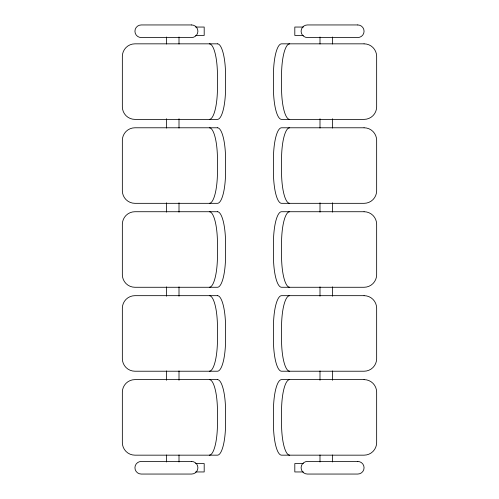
<?xml version="1.0" encoding="UTF-8"?>
<svg xmlns="http://www.w3.org/2000/svg" width="499" height="499" viewBox="0 0 499 499"><rect width="100%" height="100%" fill="white"/><g stroke="black" fill="none" stroke-linecap="round" stroke-linejoin="round"><path stroke-width="0.75" d="M195.639 27.046L204.191 27.046L204.191 35.441L195.639 35.441M303.361 27.046L294.809 27.046L294.809 35.441L303.361 35.441M195.639 463.559L204.191 463.559L204.191 471.954L195.639 471.954M303.361 463.559L294.809 463.559L294.809 471.954L303.361 471.954M332.584 37.001L332.584 44.006M332.584 118.731L332.584 128.068M332.584 202.794L332.584 212.137M332.584 286.863L332.584 296.206M332.584 370.932L332.584 380.269M332.584 454.994L332.584 461.999M319.996 37.001L319.996 44.006M319.996 118.731L319.996 128.068M319.996 202.794L319.996 212.137M319.996 286.863L319.996 296.206M319.996 370.932L319.996 380.269M319.996 454.994L319.996 461.999M179.004 37.001L179.004 44.006M179.004 118.731L179.004 128.068M179.004 202.794L179.004 212.137M179.004 286.863L179.004 296.206M179.004 370.932L179.004 380.269M179.004 454.994L179.004 461.999M166.417 37.001L166.417 44.006M166.417 118.731L166.417 128.068M166.417 202.794L166.417 212.137M166.417 286.863L166.417 296.206M166.417 370.932L166.417 380.269M166.417 454.994L166.417 461.999M209.299 119.386A31.481 8.146 90 0 0 217.445 87.905L217.445 75.318A31.481 8.146 -90 0 0 209.299 43.837M209.299 203.33A31.481 8.146 90 0 0 217.445 171.849L217.445 159.262A31.481 8.146 -90 0 0 209.299 127.781M209.299 287.274A31.481 8.146 90 0 0 217.445 255.794L217.445 243.206A31.481 8.146 -90 0 0 209.299 211.726M209.299 371.219A31.481 8.146 90 0 0 217.445 339.738L217.445 327.151A31.481 8.146 -90 0 0 209.299 295.67M209.299 455.163A31.481 8.146 90 0 0 217.445 423.682L217.445 411.095A31.481 8.146 -90 0 0 209.299 379.614M289.701 119.386A31.481 8.146 -90 0 1 281.555 87.905L281.555 75.318A31.481 8.146 90 0 1 289.701 43.837M289.701 203.33A31.481 8.146 -90 0 1 281.555 171.849L281.555 159.262A31.481 8.146 90 0 1 289.701 127.781M289.701 287.274A31.481 8.146 -90 0 1 281.555 255.794L281.555 243.206A31.481 8.146 90 0 1 289.701 211.726M289.701 371.219A31.481 8.146 -90 0 1 281.555 339.738L281.555 327.151A31.481 8.146 90 0 1 289.701 295.67M289.701 455.163A31.481 8.146 -90 0 1 281.555 423.682L281.555 411.095A31.481 8.146 90 0 1 289.701 379.614M191.597 24.95L141.229 24.95A6.294 6.294 0 0 0 134.936 31.244A6.294 6.294 0 0 0 141.229 37.544L191.597 37.544A6.294 6.294 0 0 0 197.897 31.244A6.294 6.294 0 0 0 191.597 24.95M357.771 24.95L307.403 24.95A6.294 6.294 0 0 0 301.103 31.244A6.294 6.294 0 0 0 307.403 37.544L357.771 37.544A6.294 6.294 0 0 0 364.064 31.244A6.294 6.294 0 0 0 357.771 24.95M217.408 43.837L134.936 43.837A12.594 12.594 0 0 0 122.342 56.431L122.342 106.792A12.594 12.594 0 0 0 134.936 119.386L217.408 119.386A31.481 8.146 -90 0 0 225.554 87.905L225.554 75.318A31.481 8.146 -90 0 0 217.408 43.837M364.064 43.837L281.592 43.837A31.481 8.146 90 0 0 273.446 75.318L273.446 87.905A31.481 8.146 90 0 0 281.592 119.386L364.064 119.386A12.594 12.594 0 0 0 376.658 106.792L376.658 56.431A12.594 12.594 0 0 0 364.064 43.837M217.408 127.781L134.936 127.781A12.594 12.594 0 0 0 122.342 140.375L122.342 190.737A12.594 12.594 0 0 0 134.936 203.33L217.408 203.33A31.481 8.146 -90 0 0 225.554 171.849L225.554 159.262A31.481 8.146 -90 0 0 217.408 127.781M364.064 127.781L281.592 127.781A31.481 8.146 90 0 0 273.446 159.262L273.446 171.849A31.481 8.146 90 0 0 281.592 203.33L364.064 203.33A12.594 12.594 0 0 0 376.658 190.737L376.658 140.375A12.594 12.594 0 0 0 364.064 127.781M217.408 211.726L134.936 211.726A12.594 12.594 0 0 0 122.342 224.319L122.342 274.681A12.594 12.594 0 0 0 134.936 287.274L217.408 287.274A31.481 8.146 -90 0 0 225.554 255.794L225.554 243.206A31.481 8.146 -90 0 0 217.408 211.726M364.064 211.726L281.592 211.726A31.481 8.146 90 0 0 273.446 243.206L273.446 255.794A31.481 8.146 90 0 0 281.592 287.274L364.064 287.274A12.594 12.594 0 0 0 376.658 274.681L376.658 224.319A12.594 12.594 0 0 0 364.064 211.726M217.408 295.67L134.936 295.67A12.594 12.594 0 0 0 122.342 308.263L122.342 358.625A12.594 12.594 0 0 0 134.936 371.219L217.408 371.219A31.481 8.146 -90 0 0 225.554 339.738L225.554 327.151A31.481 8.146 -90 0 0 217.408 295.67M364.064 295.67L281.592 295.67A31.481 8.146 90 0 0 273.446 327.151L273.446 339.738A31.481 8.146 90 0 0 281.592 371.219L364.064 371.219A12.594 12.594 0 0 0 376.658 358.625L376.658 308.263A12.594 12.594 0 0 0 364.064 295.67M217.408 379.614L134.936 379.614A12.594 12.594 0 0 0 122.342 392.208L122.342 442.569A12.594 12.594 0 0 0 134.936 455.163L217.408 455.163A31.481 8.146 -90 0 0 225.554 423.682L225.554 411.095A31.481 8.146 -90 0 0 217.408 379.614M364.064 379.614L281.592 379.614A31.481 8.146 90 0 0 273.446 411.095L273.446 423.682A31.481 8.146 90 0 0 281.592 455.163L364.064 455.163A12.594 12.594 0 0 0 376.658 442.569L376.658 392.208A12.594 12.594 0 0 0 364.064 379.614M191.597 461.456L141.229 461.456A6.294 6.294 0 0 0 134.936 467.756A6.294 6.294 0 0 0 141.229 474.05L191.597 474.05A6.294 6.294 0 0 0 197.897 467.756A6.294 6.294 0 0 0 191.597 461.456M357.771 461.456L307.403 461.456A6.294 6.294 0 0 0 301.103 467.756A6.294 6.294 0 0 0 307.403 474.05L357.771 474.05A6.294 6.294 0 0 0 364.064 467.756A6.294 6.294 0 0 0 357.771 461.456"/></g></svg>
